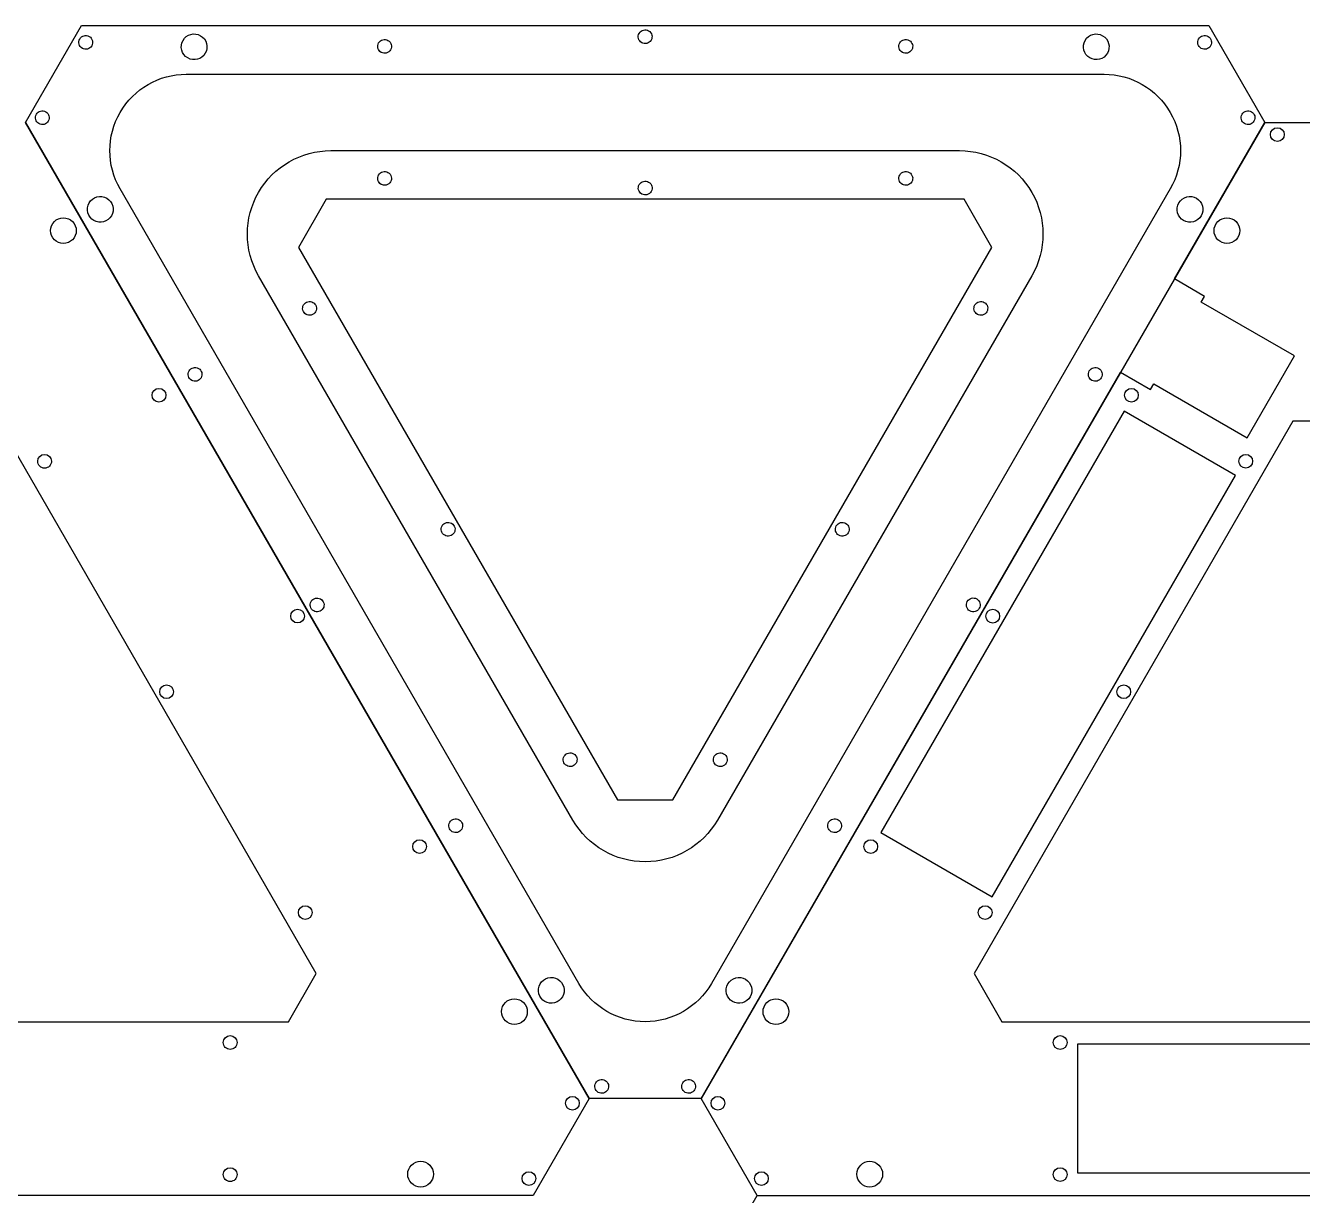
# Model space of a CAD drawing. Extents: x 6 to 573, y 6 to 342.
# Drawn here: x 199.9 to 383.6, y 173.8 to 342.1 of the extents above; entities that cross this region are included whole.
import ezdxf

# ---------------------------------------------------------------- set-up
doc = ezdxf.new("R2010")
doc.units = 0
doc.layers.get('0').update_dxf_attribs({"linetype": 'CONTINUOUS'})

msp = doc.modelspace()

# ---------------------------------------------------------------- linework, layer by layer
at = {"color": 7}
for p, q in [((199.929895, 328.185474), (207.979895, 342.128483)), ((207.979895, 342.128483), (370.132436, 342.128483)), ((370.132436, 342.128483), (378.182435, 328.185474)), ((209.090437, 340.551993), (209.090437, 340.551993)), ((225.10808, 340.668823), (225.10808, 340.668823)), ((252.063695, 339.985844), (252.063695, 339.985844)), ((289.549094, 341.365839), (289.549094, 341.365839)), ((327.038627, 339.985837), (327.038627, 339.985837)), ((354.854251, 340.66884), (354.854251, 340.66884)), ((370.011897, 340.552016), (370.011897, 340.552016)), ((223.05681, 335.128484), (355.055523, 335.128487)), ((202.840437, 329.726675), (202.840437, 329.726675)), ((376.261896, 329.726699), (376.261896, 329.726699)), ((199.929892, 328.185471), (281.006162, 187.757251)), ((281.006166, 187.757255), (199.929895, 328.185474)), ((378.182435, 328.185474), (297.106165, 187.757255)), ((365.18243, 305.66881), (378.18243, 328.18547)), ((378.18243, 328.18547), (394.28243, 328.18547)), ((380.97244, 326.43547), (380.97244, 326.43547)), ((252.063706, 320.985864), (252.063706, 320.985864)), ((289.55324, 319.605862), (289.55324, 319.605862)), ((327.038633, 320.985848), (327.038633, 320.985848)), ((279.529888, 204.31425), (213.53053, 318.628483)), ((364.581803, 318.628487), (298.582448, 204.314251)), ((211.60808, 317.286137), (211.60808, 317.286137)), ((243.181165, 317.128483), (239.181165, 310.20028)), ((334.931165, 317.128483), (243.181165, 317.128483)), ((338.931165, 310.20028), (334.931165, 317.128483)), ((368.354248, 317.286156), (368.354248, 317.286156)), ((207.229882, 312.622198), (207.229882, 312.622198)), ((374.58244, 312.62219), (374.58244, 312.62219)), ((239.181165, 310.20028), (285.056165, 230.742449)), ((293.056165, 230.742449), (338.931165, 310.20028)), ((344.663218, 306.128487), (344.663218, 306.128487)), ((369.51256, 303.16881), (365.18243, 305.66881)), ((369.03756, 302.34608), (369.51256, 303.16881)), ((241.271851, 302.293823), (241.271851, 302.293823)), ((337.830474, 302.293833), (337.830474, 302.293833)), ((382.46095, 294.59608), (369.03756, 302.34608)), ((375.66095, 282.81814), (382.46095, 294.59608)), ((224.817375, 292.793833), (224.817375, 292.793833)), ((297.10616, 187.75725), (357.43243, 292.24541)), ((354.284957, 292.793833), (354.284957, 292.793833)), ((357.43243, 292.24541), (361.76256, 289.74541)), ((361.76256, 289.74541), (362.23756, 290.56814)), ((362.23756, 290.56814), (375.66095, 282.81814)), ((220.116222, 288.936461), (220.116222, 288.936461)), ((359.9761, 288.93646), (359.9761, 288.93646)), ((357.95888, 286.65725), (322.95888, 226.03547)), ((373.98035, 277.40725), (357.95888, 286.65725)), ((241.754892, 205.742446), (195.879892, 285.200277)), ((382.23243, 285.20027), (336.35743, 205.74244)), ((390.23243, 285.20027), (382.23243, 285.20027)), ((203.661742, 279.436461), (203.661742, 279.436461)), ((376.43057, 279.43646), (376.43057, 279.43646)), ((338.98035, 216.78547), (373.98035, 277.40725)), ((261.209669, 270.520518), (261.209669, 270.520518)), ((317.890596, 270.516946), (317.890596, 270.516946)), ((242.367029, 259.636946), (242.367029, 259.636946)), ((336.737371, 259.640513), (336.737371, 259.640513)), ((240.054032, 257.163151), (240.054032, 257.163151)), ((340.03622, 257.15956), (340.03622, 257.15956)), ((221.211392, 246.279572), (221.211392, 246.279572)), ((358.88302, 246.28314), (358.88302, 246.28314)), ((278.759323, 237.36363), (278.759323, 237.36363)), ((300.343004, 237.36363), (300.343004, 237.36363)), ((285.056165, 230.742449), (293.056165, 230.742449)), ((262.304847, 227.863641), (262.304847, 227.863641)), ((316.797487, 227.86363), (316.797487, 227.86363)), ((322.95888, 226.03547), (338.98035, 216.78547)), ((257.603682, 224.006262), (257.603682, 224.006262)), ((322.48864, 224.00626), (322.48864, 224.00626)), ((241.149202, 214.506262), (241.149202, 214.506262)), ((338.94311, 214.50626), (338.94311, 214.50626)), ((237.754892, 198.814243), (241.754892, 205.742446)), ((336.35743, 205.74244), (340.35743, 198.81424)), ((276.481161, 204.922666), (276.481161, 204.922666)), ((303.481158, 204.922668), (303.481158, 204.922668)), ((272.102962, 200.258726), (272.102962, 200.258726)), ((309.70936, 200.25873), (309.70936, 200.25873)), ((146.004892, 198.814243), (237.754892, 198.814243)), ((340.35743, 198.81424), (432.10743, 198.81424)), ((230.357362, 195.814246), (230.357362, 195.814246)), ((349.73495, 195.81424), (349.73495, 195.81424)), ((421.23243, 195.56424), (351.23243, 195.56424)), ((351.23243, 195.56424), (351.23243, 177.06424)), ((283.301157, 190.364609), (283.301157, 190.364609)), ((295.801156, 190.364609), (295.801156, 190.364609)), ((281.006162, 187.757251), (272.956162, 173.814243)), ((297.106165, 187.757255), (281.006166, 187.757255)), ((305.15616, 173.81424), (297.10616, 187.75725)), ((279.580612, 187.073408), (279.580612, 187.073408)), ((300.51172, 187.07341), (300.51172, 187.07341)), ((230.357362, 176.814246), (230.357362, 176.814246)), ((258.602982, 176.876044), (258.602982, 176.876044)), ((323.20936, 176.87604), (323.20936, 176.87604)), ((349.73495, 176.81424), (349.73495, 176.81424)), ((351.23243, 177.06424), (421.23243, 177.06424)), ((273.330612, 176.248091), (273.330612, 176.248091)), ((306.76172, 176.24809), (306.76172, 176.24809)), ((272.956162, 173.814243), (110.803622, 173.814243)), ((303.13116, 170.30684), (305.15616, 173.814243)), ((305.15616, 173.814243), (467.308701, 173.814242))]:
    msp.add_line(p, q, dxfattribs=at)
for points in [[(288.196729, 341.003474), (288.470109, 341.476984), (289.075584, 341.63922), (289.549094, 341.365839)], [(208.100437, 338.837263), (207.626927, 339.110644), (207.46469, 339.716118), (207.738071, 340.189628)], [(207.738071, 340.189628), (208.011452, 340.663137), (208.616927, 340.825374), (209.090437, 340.551993)], [(209.090437, 340.551993), (209.563946, 340.278612), (209.726183, 339.673137), (209.452802, 339.199628)], [(222.396117, 338.587861), (222.269128, 339.061793), (222.335608, 339.566761), (222.580933, 339.991676)], [(222.580933, 339.991676), (222.826258, 340.416592), (223.230333, 340.726649), (223.704265, 340.853639)], [(223.704265, 340.853639), (224.178197, 340.980629), (224.683164, 340.914149), (225.10808, 340.668823)], [(225.10808, 340.668823), (225.532996, 340.423498), (225.843053, 340.019424), (225.970043, 339.545492)], [(250.71133, 339.623479), (250.984711, 340.096989), (251.590185, 340.259225), (252.063695, 339.985844)], [(252.063695, 339.985844), (252.537205, 339.712463), (252.699441, 339.106989), (252.42606, 338.633479)], [(288.559094, 339.651109), (288.085584, 339.92449), (287.923348, 340.529964), (288.196729, 341.003474)], [(289.911459, 340.013474), (289.638078, 339.539964), (289.032603, 339.377728), (288.559094, 339.651109)], [(289.549094, 341.365839), (290.022603, 341.092458), (290.18484, 340.486984), (289.911459, 340.013474)], [(325.686262, 339.623472), (325.959643, 340.096982), (326.565117, 340.259218), (327.038627, 339.985837)], [(327.038627, 339.985837), (327.512137, 339.712456), (327.674373, 339.106982), (327.400992, 338.633472)], [(352.142289, 338.587878), (352.015299, 339.06181), (352.081779, 339.566777), (352.327104, 339.991693)], [(352.327104, 339.991693), (352.57243, 340.416609), (352.976504, 340.726666), (353.450436, 340.853656)], [(353.450436, 340.853656), (353.924368, 340.980645), (354.429336, 340.914165), (354.854251, 340.66884)], [(354.854251, 340.66884), (355.279167, 340.423515), (355.589224, 340.01944), (355.716214, 339.545508)], [(369.021897, 338.837286), (368.548387, 339.110667), (368.386151, 339.716141), (368.659532, 340.189651)], [(368.659532, 340.189651), (368.932912, 340.66316), (369.538387, 340.825397), (370.011897, 340.552016)], [(370.011897, 340.552016), (370.485406, 340.278635), (370.647643, 339.67316), (370.374262, 339.199651)], [(209.452802, 339.199628), (209.179421, 338.726118), (208.573946, 338.563882), (208.100437, 338.837263)], [(223.25808, 337.464529), (222.833164, 337.709855), (222.523107, 338.113929), (222.396117, 338.587861)], [(225.785227, 338.141676), (225.274364, 337.256835), (224.142921, 336.953666), (223.25808, 337.464529)], [(225.970043, 339.545492), (226.097033, 339.07156), (226.030552, 338.566592), (225.785227, 338.141676)], [(251.073695, 338.271114), (250.600185, 338.544495), (250.437949, 339.149969), (250.71133, 339.623479)], [(252.42606, 338.633479), (252.152679, 338.159969), (251.547205, 337.997733), (251.073695, 338.271114)], [(326.048627, 338.271107), (325.575117, 338.544488), (325.412881, 339.149962), (325.686262, 339.623472)], [(327.400992, 338.633472), (327.127611, 338.159962), (326.522137, 337.997726), (326.048627, 338.271107)], [(353.004251, 337.464546), (352.579336, 337.709871), (352.269278, 338.113946), (352.142289, 338.587878)], [(355.531398, 338.141693), (355.286073, 337.716777), (354.881999, 337.40672), (354.408067, 337.27973)], [(355.716214, 339.545508), (355.843204, 339.071576), (355.776724, 338.566609), (355.531398, 338.141693)], [(370.374262, 339.199651), (370.100881, 338.726141), (369.495406, 338.563905), (369.021897, 338.837286)], [(354.408067, 337.27973), (353.934135, 337.152741), (353.429167, 337.219221), (353.004251, 337.464546)], [(213.53053, 329.628484), (215.495491, 333.031896), (219.126888, 335.128484), (223.05681, 335.128484)], [(355.055523, 335.128487), (358.985445, 335.128487), (362.616842, 333.031899), (364.581803, 329.628487)], [(201.850437, 328.011945), (201.376927, 328.285326), (201.21469, 328.8908), (201.488071, 329.36431)], [(201.488071, 329.36431), (201.761452, 329.83782), (202.366927, 330.000056), (202.840437, 329.726675)], [(202.840437, 329.726675), (203.313946, 329.453294), (203.476183, 328.84782), (203.202802, 328.37431)], [(213.53053, 318.628483), (211.565569, 322.031895), (211.565569, 326.225071), (213.53053, 329.628484)], [(364.581803, 329.628487), (366.546764, 326.225075), (366.546764, 322.031899), (364.581803, 318.628487)], [(375.271896, 328.011968), (374.798386, 328.285349), (374.63615, 328.890824), (374.909531, 329.364333)], [(374.909531, 329.364333), (375.182912, 329.837843), (375.788387, 330.00008), (376.261896, 329.726699)], [(376.261896, 329.726699), (376.735406, 329.453318), (376.897642, 328.847843), (376.624261, 328.374333)], [(203.202802, 328.37431), (202.929421, 327.9008), (202.323946, 327.738564), (201.850437, 328.011945)], [(376.624261, 328.374333), (376.35088, 327.900824), (375.745406, 327.738587), (375.271896, 328.011968)], [(378.99244, 326.43547), (378.99244, 326.982232), (379.435678, 327.42547), (379.98244, 327.42547)], [(379.98244, 327.42547), (380.529202, 327.42547), (380.97244, 326.982232), (380.97244, 326.43547)], [(379.98244, 325.44547), (379.435678, 325.44547), (378.99244, 325.888708), (378.99244, 326.43547)], [(380.97244, 326.43547), (380.97244, 325.888708), (380.529202, 325.44547), (379.98244, 325.44547)], [(233.449117, 318.128488), (235.592711, 321.841301), (239.554235, 324.128488), (243.841422, 324.128488)], [(243.841422, 324.128488), (243.841422, 324.128488), (334.270912, 324.128482), (334.270912, 324.128482)], [(334.270912, 324.128482), (338.558098, 324.128482), (342.519621, 321.841295), (344.663214, 318.128484)], [(251.073706, 319.271134), (250.600196, 319.544514), (250.43796, 320.149989), (250.711341, 320.623499)], [(250.711341, 320.623499), (250.984722, 321.097008), (251.590196, 321.259245), (252.063706, 320.985864)], [(252.426071, 319.633499), (252.294789, 319.406111), (252.078555, 319.240189), (251.824937, 319.172232)], [(252.063706, 320.985864), (252.291094, 320.854582), (252.457016, 320.638347), (252.524973, 320.38473)], [(252.524973, 320.38473), (252.592929, 320.131112), (252.557354, 319.860886), (252.426071, 319.633499)], [(288.200874, 319.243497), (288.474255, 319.717006), (289.07973, 319.879243), (289.55324, 319.605862)], [(289.55324, 319.605862), (290.026749, 319.332481), (290.188986, 318.727006), (289.915605, 318.253497)], [(326.048633, 319.271118), (325.575124, 319.544499), (325.412887, 320.149973), (325.686268, 320.623483)], [(325.686268, 320.623483), (325.959649, 321.096993), (326.565124, 321.259229), (327.038633, 320.985848)], [(327.400998, 319.633483), (327.127617, 319.159973), (326.522143, 318.997737), (326.048633, 319.271118)], [(327.038633, 320.985848), (327.512143, 320.712467), (327.674379, 320.106993), (327.400998, 319.633483)], [(233.449117, 306.128487), (231.305523, 309.8413), (231.305523, 314.415675), (233.449117, 318.128488)], [(251.824937, 319.172232), (251.571319, 319.104275), (251.301094, 319.139851), (251.073706, 319.271134)], [(288.56324, 317.891132), (288.08973, 318.164513), (287.927493, 318.769987), (288.200874, 319.243497)], [(289.915605, 318.253497), (289.642224, 317.779987), (289.036749, 317.617751), (288.56324, 317.891132)], [(344.663214, 318.128484), (346.806808, 314.415672), (346.806809, 309.8413), (344.663218, 306.128487)], [(208.896117, 315.205175), (208.769128, 315.679107), (208.835608, 316.184075), (209.080933, 316.608991)], [(209.080933, 316.608991), (209.326258, 317.033906), (209.730333, 317.343964), (210.204265, 317.470953)], [(210.204265, 317.470953), (210.678197, 317.597943), (211.183164, 317.531463), (211.60808, 317.286137)], [(211.60808, 317.286137), (212.032996, 317.040812), (212.343053, 316.636738), (212.470043, 316.162806)], [(212.470043, 316.162806), (212.597033, 315.688874), (212.530552, 315.183906), (212.285227, 314.758991)], [(365.642285, 315.205194), (365.515295, 315.679126), (365.581776, 316.184093), (365.827101, 316.609009)], [(365.827101, 316.609009), (366.072426, 317.033925), (366.476501, 317.343982), (366.950433, 317.470972)], [(366.950433, 317.470972), (367.424365, 317.597962), (367.929332, 317.531481), (368.354248, 317.286156)], [(368.354248, 317.286156), (368.779164, 317.040831), (369.089221, 316.636756), (369.216211, 316.162824)], [(369.216211, 316.162824), (369.3432, 315.688892), (369.27672, 315.183925), (369.031395, 314.759009)], [(204.071734, 313.930346), (204.418677, 314.277288), (204.889231, 314.472198), (205.379882, 314.472198)], [(205.379882, 314.472198), (205.870533, 314.472198), (206.341087, 314.277288), (206.68803, 313.930346)], [(209.75808, 314.081844), (209.333164, 314.327169), (209.023107, 314.731243), (208.896117, 315.205175)], [(212.285227, 314.758991), (211.774364, 313.874149), (210.642921, 313.57098), (209.75808, 314.081844)], [(366.504248, 314.081862), (366.079332, 314.327187), (365.769275, 314.731262), (365.642285, 315.205194)], [(367.908063, 313.897046), (367.434131, 313.770057), (366.929164, 313.836537), (366.504248, 314.081862)], [(369.031395, 314.759009), (368.78607, 314.334093), (368.381995, 314.024036), (367.908063, 313.897046)], [(371.424292, 313.930338), (371.771235, 314.27728), (372.24179, 314.47219), (372.73244, 314.47219)], [(372.73244, 314.47219), (373.223091, 314.47219), (373.693645, 314.27728), (374.040588, 313.930338)], [(203.529882, 312.622198), (203.529882, 313.112849), (203.724792, 313.583403), (204.071734, 313.930346)], [(204.071734, 311.31405), (203.724792, 311.660993), (203.529882, 312.131547), (203.529882, 312.622198)], [(206.68803, 313.930346), (207.034972, 313.583403), (207.229882, 313.112849), (207.229882, 312.622198)], [(207.229882, 312.622198), (207.229882, 312.131547), (207.034972, 311.660993), (206.68803, 311.31405)], [(370.88244, 312.62219), (370.88244, 313.112841), (371.07735, 313.583395), (371.424292, 313.930338)], [(371.424292, 311.314042), (371.07735, 311.660985), (370.88244, 312.131539), (370.88244, 312.62219)], [(374.040588, 313.930338), (374.38753, 313.583395), (374.58244, 313.112841), (374.58244, 312.62219)], [(374.58244, 312.62219), (374.58244, 312.131539), (374.38753, 311.660985), (374.040588, 311.314042)], [(205.379882, 310.772198), (204.889231, 310.772198), (204.418677, 310.967108), (204.071734, 311.31405)], [(206.68803, 311.31405), (206.341087, 310.967108), (205.870533, 310.772198), (205.379882, 310.772198)], [(372.73244, 310.77219), (372.24179, 310.77219), (371.771235, 310.9671), (371.424292, 311.314042)], [(374.040588, 311.314042), (373.693645, 310.9671), (373.223091, 310.77219), (372.73244, 310.77219)], [(278.663862, 227.814246), (278.663862, 227.814246), (233.449117, 306.128487), (233.449117, 306.128487)], [(344.663218, 306.128487), (344.663218, 306.128487), (299.448468, 227.814242), (299.448468, 227.814242)], [(240.281851, 300.579092), (239.808341, 300.852473), (239.646105, 301.457948), (239.919486, 301.931458)], [(239.919486, 301.931458), (240.192867, 302.404967), (240.798341, 302.567204), (241.271851, 302.293823)], [(241.271851, 302.293823), (241.499239, 302.162541), (241.665161, 301.946306), (241.733118, 301.692688)], [(241.733118, 301.692688), (241.801074, 301.439071), (241.765499, 301.168845), (241.634216, 300.941457)], [(336.840474, 300.579102), (336.366964, 300.852483), (336.204728, 301.457958), (336.478109, 301.931467)], [(336.478109, 301.931467), (336.75149, 302.404977), (337.356964, 302.567214), (337.830474, 302.293833)], [(337.830474, 302.293833), (338.057862, 302.162551), (338.223784, 301.946316), (338.291741, 301.692698)], [(338.291741, 301.692698), (338.359698, 301.43908), (338.324122, 301.168854), (338.19284, 300.941467)], [(241.033082, 300.480191), (240.779464, 300.412234), (240.509239, 300.44781), (240.281851, 300.579092)], [(241.634216, 300.941457), (241.502934, 300.71407), (241.2867, 300.548148), (241.033082, 300.480191)], [(337.591705, 300.4802), (337.338087, 300.412244), (337.067861, 300.44782), (336.840474, 300.579102)], [(338.19284, 300.941467), (338.061558, 300.714079), (337.845323, 300.548157), (337.591705, 300.4802)], [(223.827375, 291.079103), (223.353865, 291.352484), (223.191629, 291.957959), (223.46501, 292.431468)], [(223.46501, 292.431468), (223.738391, 292.904978), (224.343865, 293.067214), (224.817375, 292.793833)], [(224.817375, 292.793833), (225.290885, 292.520453), (225.453121, 291.914978), (225.17974, 291.441468)], [(353.294957, 291.079102), (352.821447, 291.352483), (352.65921, 291.957958), (352.932591, 292.431467)], [(352.932591, 292.431467), (353.205972, 292.904977), (353.811447, 293.067214), (354.284957, 292.793833)], [(354.284957, 292.793833), (354.512344, 292.662551), (354.678267, 292.446316), (354.746224, 292.192698)], [(354.746224, 292.192698), (354.814181, 291.93908), (354.778605, 291.668854), (354.647323, 291.441467)], [(225.17974, 291.441468), (224.906359, 290.967959), (224.300885, 290.805722), (223.827375, 291.079103)], [(354.046188, 290.9802), (353.79257, 290.912244), (353.522344, 290.94782), (353.294957, 291.079102)], [(354.647323, 291.441467), (354.51604, 291.214079), (354.299806, 291.048157), (354.046188, 290.9802)], [(218.136222, 288.936461), (218.136222, 289.483223), (218.57946, 289.926461), (219.126222, 289.926461)], [(219.126222, 287.946461), (218.57946, 287.946461), (218.136222, 288.389699), (218.136222, 288.936461)], [(219.126222, 289.926461), (219.672984, 289.926461), (220.116222, 289.483223), (220.116222, 288.936461)], [(220.116222, 288.936461), (220.116222, 288.389699), (219.672984, 287.946461), (219.126222, 287.946461)], [(357.9961, 288.93646), (357.9961, 289.483222), (358.439338, 289.92646), (358.9861, 289.92646)], [(358.9861, 287.94646), (358.439338, 287.94646), (357.9961, 288.389698), (357.9961, 288.93646)], [(358.9861, 289.92646), (359.532862, 289.92646), (359.9761, 289.483222), (359.9761, 288.93646)], [(359.9761, 288.93646), (359.9761, 288.389698), (359.532862, 287.94646), (358.9861, 287.94646)], [(201.681742, 279.436461), (201.681742, 279.983223), (202.12498, 280.426461), (202.671742, 280.426461)], [(201.971706, 278.736426), (201.786045, 278.922087), (201.681742, 279.173897), (201.681742, 279.436461)], [(202.671742, 280.426461), (203.218504, 280.426461), (203.661742, 279.983223), (203.661742, 279.436461)], [(203.661742, 279.436461), (203.661742, 279.173897), (203.557439, 278.922087), (203.371778, 278.736426)], [(374.45057, 279.43646), (374.45057, 279.983222), (374.893808, 280.42646), (375.44057, 280.42646)], [(375.44057, 278.44646), (374.893808, 278.44646), (374.45057, 278.889698), (374.45057, 279.43646)], [(375.44057, 280.42646), (375.987332, 280.42646), (376.43057, 279.983222), (376.43057, 279.43646)], [(376.43057, 279.43646), (376.43057, 278.889698), (375.987332, 278.44646), (375.44057, 278.44646)], [(202.671742, 278.446461), (202.409178, 278.446461), (202.157367, 278.550764), (201.971706, 278.736426)], [(203.371778, 278.736426), (203.186117, 278.550764), (202.934306, 278.446461), (202.671742, 278.446461)], [(260.219669, 268.805788), (259.74616, 269.079169), (259.583923, 269.684643), (259.857304, 270.158153)], [(259.857304, 270.158153), (260.130685, 270.631662), (260.73616, 270.793899), (261.209669, 270.520518)], [(261.209669, 270.520518), (261.683179, 270.247137), (261.845415, 269.641663), (261.572034, 269.168153)], [(316.900596, 268.802215), (316.427087, 269.075596), (316.26485, 269.681071), (316.538231, 270.154581)], [(316.538231, 270.154581), (316.811612, 270.62809), (317.417087, 270.790327), (317.890596, 270.516946)], [(317.890596, 270.516946), (318.364106, 270.243565), (318.526343, 269.63809), (318.252962, 269.164581)], [(261.572034, 269.168153), (261.298653, 268.694643), (260.693179, 268.532407), (260.219669, 268.805788)], [(318.252962, 269.164581), (317.979581, 268.691071), (317.374106, 268.528835), (316.900596, 268.802215)], [(241.377029, 257.922216), (240.903519, 258.195597), (240.741283, 258.801071), (241.014664, 259.274581)], [(241.014664, 259.274581), (241.288045, 259.74809), (241.893519, 259.910327), (242.367029, 259.636946)], [(242.367029, 259.636946), (242.840539, 259.363565), (243.002775, 258.75809), (242.729394, 258.284581)], [(335.747371, 257.925782), (335.273861, 258.199163), (335.111625, 258.804638), (335.385006, 259.278148)], [(335.385006, 259.278148), (335.658387, 259.751657), (336.263861, 259.913894), (336.737371, 259.640513)], [(336.737371, 259.640513), (337.210881, 259.367132), (337.373117, 258.761657), (337.099736, 258.288148)], [(238.074032, 257.163151), (238.074032, 257.709913), (238.51727, 258.153151), (239.064032, 258.153151)], [(239.064032, 256.173151), (238.51727, 256.173151), (238.074032, 256.616389), (238.074032, 257.163151)], [(239.064032, 258.153151), (239.610794, 258.153151), (240.054032, 257.709913), (240.054032, 257.163151)], [(240.054032, 257.163151), (240.054032, 256.616389), (239.610794, 256.173151), (239.064032, 256.173151)], [(242.729394, 258.284581), (242.456013, 257.811071), (241.850539, 257.648835), (241.377029, 257.922216)], [(337.099736, 258.288148), (336.826355, 257.814638), (336.220881, 257.652402), (335.747371, 257.925782)], [(338.05622, 257.15956), (338.05622, 257.706322), (338.499458, 258.14956), (339.04622, 258.14956)], [(339.04622, 256.16956), (338.499458, 256.16956), (338.05622, 256.612798), (338.05622, 257.15956)], [(339.04622, 258.14956), (339.592982, 258.14956), (340.03622, 257.706322), (340.03622, 257.15956)], [(340.03622, 257.15956), (340.03622, 256.612798), (339.592982, 256.16956), (339.04622, 256.16956)], [(219.231392, 246.279572), (219.231392, 246.826334), (219.67463, 247.269572), (220.221392, 247.269572)], [(220.221392, 245.289572), (219.67463, 245.289572), (219.231392, 245.73281), (219.231392, 246.279572)], [(220.221392, 247.269572), (220.768154, 247.269572), (221.211392, 246.826334), (221.211392, 246.279572)], [(221.211392, 246.279572), (221.211392, 245.73281), (220.768154, 245.289572), (220.221392, 245.289572)], [(356.90302, 246.28314), (356.90302, 246.829902), (357.346258, 247.27314), (357.89302, 247.27314)], [(357.89302, 245.29314), (357.346258, 245.29314), (356.90302, 245.736378), (356.90302, 246.28314)], [(357.89302, 247.27314), (358.439782, 247.27314), (358.88302, 246.829902), (358.88302, 246.28314)], [(358.88302, 246.28314), (358.88302, 245.736378), (358.439782, 245.29314), (357.89302, 245.29314)], [(277.769323, 235.6489), (277.295814, 235.922281), (277.133577, 236.527755), (277.406958, 237.001265)], [(277.406958, 237.001265), (277.680339, 237.474775), (278.285814, 237.637011), (278.759323, 237.36363)], [(278.759323, 237.36363), (279.232833, 237.090249), (279.395069, 236.484775), (279.121688, 236.011265)], [(299.353004, 235.6489), (298.879494, 235.922281), (298.717258, 236.527755), (298.990639, 237.001265)], [(298.990639, 237.001265), (299.26402, 237.474774), (299.869494, 237.637011), (300.343004, 237.36363)], [(300.343004, 237.36363), (300.570392, 237.232348), (300.736314, 237.016113), (300.804271, 236.762496)], [(279.121688, 236.011265), (278.848307, 235.537755), (278.242833, 235.375519), (277.769323, 235.6489)], [(300.104235, 235.549998), (299.850617, 235.482041), (299.580391, 235.517617), (299.353004, 235.6489)], [(300.70537, 236.011264), (300.574088, 235.783877), (300.357853, 235.617954), (300.104235, 235.549998)], [(300.804271, 236.762496), (300.872228, 236.508878), (300.836652, 236.238652), (300.70537, 236.011264)], [(260.952482, 227.501276), (261.225863, 227.974786), (261.831337, 228.137022), (262.304847, 227.863641)], [(262.304847, 227.863641), (262.778357, 227.59026), (262.940593, 226.984786), (262.667212, 226.511276)], [(289.056164, 221.814247), (284.768978, 221.814248), (280.807455, 224.101434), (278.663862, 227.814246)], [(299.448468, 227.814242), (297.304873, 224.101432), (293.34335, 221.814246), (289.056164, 221.814247)], [(315.445121, 227.501265), (315.718502, 227.974774), (316.323977, 228.137011), (316.797487, 227.86363)], [(316.797487, 227.86363), (317.024874, 227.732348), (317.190797, 227.516113), (317.258754, 227.262496)], [(261.314847, 226.148911), (260.841337, 226.422292), (260.679101, 227.027766), (260.952482, 227.501276)], [(262.667212, 226.511276), (262.393831, 226.037766), (261.788357, 225.87553), (261.314847, 226.148911)], [(315.807487, 226.1489), (315.333977, 226.422281), (315.17174, 227.027755), (315.445121, 227.501265)], [(316.558718, 226.049998), (316.3051, 225.982041), (316.034874, 226.017617), (315.807487, 226.1489)], [(317.159853, 226.511264), (317.02857, 226.283877), (316.812336, 226.117954), (316.558718, 226.049998)], [(317.258754, 227.262496), (317.326711, 227.008878), (317.291135, 226.738652), (317.159853, 226.511264)], [(255.623682, 224.006262), (255.623682, 224.553024), (256.06692, 224.996262), (256.613682, 224.996262)], [(256.613682, 224.996262), (257.160444, 224.996262), (257.603682, 224.553024), (257.603682, 224.006262)], [(320.50864, 224.00626), (320.50864, 224.553022), (320.951878, 224.99626), (321.49864, 224.99626)], [(321.49864, 224.99626), (322.045402, 224.99626), (322.48864, 224.553022), (322.48864, 224.00626)], [(256.613682, 223.016262), (256.06692, 223.016262), (255.623682, 223.4595), (255.623682, 224.006262)], [(257.603682, 224.006262), (257.603682, 223.4595), (257.160444, 223.016262), (256.613682, 223.016262)], [(321.49864, 223.01626), (320.951878, 223.01626), (320.50864, 223.459498), (320.50864, 224.00626)], [(322.48864, 224.00626), (322.48864, 223.459498), (322.045402, 223.01626), (321.49864, 223.01626)], [(239.169202, 214.506262), (239.169202, 215.053024), (239.61244, 215.496262), (240.159202, 215.496262)], [(240.159202, 215.496262), (240.705964, 215.496262), (241.149202, 215.053024), (241.149202, 214.506262)], [(336.96311, 214.50626), (336.96311, 215.053022), (337.406348, 215.49626), (337.95311, 215.49626)], [(337.95311, 215.49626), (338.499872, 215.49626), (338.94311, 215.053022), (338.94311, 214.50626)], [(240.159202, 213.516262), (239.61244, 213.516262), (239.169202, 213.9595), (239.169202, 214.506262)], [(241.149202, 214.506262), (241.149202, 213.9595), (240.705964, 213.516262), (240.159202, 213.516262)], [(337.95311, 213.51626), (337.406348, 213.51626), (336.96311, 213.959498), (336.96311, 214.50626)], [(338.94311, 214.50626), (338.94311, 213.959498), (338.499872, 213.51626), (337.95311, 213.51626)], [(273.769199, 202.841704), (273.642209, 203.315636), (273.708689, 203.820603), (273.954014, 204.245519)], [(273.954014, 204.245519), (274.19934, 204.670435), (274.603414, 204.980492), (275.077346, 205.107482)], [(275.077346, 205.107482), (275.551278, 205.234472), (276.056246, 205.167991), (276.481161, 204.922666)], [(276.481161, 204.922666), (276.906077, 204.677341), (277.216134, 204.273266), (277.343124, 203.799334)], [(289.056168, 198.81425), (285.126247, 198.81425), (281.494849, 200.910838), (279.529888, 204.31425)], [(298.582448, 204.314251), (296.617487, 200.910839), (292.98609, 198.81425), (289.056168, 198.81425)], [(300.769195, 202.841706), (300.642205, 203.315638), (300.708686, 203.820605), (300.954011, 204.245521)], [(300.954011, 204.245521), (301.199336, 204.670437), (301.603411, 204.980494), (302.077343, 205.107484)], [(302.077343, 205.107484), (302.551275, 205.234474), (303.056242, 205.167993), (303.481158, 204.922668)], [(303.481158, 204.922668), (303.906074, 204.677343), (304.216131, 204.273268), (304.343121, 203.799336)], [(268.402962, 200.258726), (268.402962, 201.280453), (269.231235, 202.108726), (270.252962, 202.108726)], [(270.252962, 202.108726), (270.743613, 202.108726), (271.214167, 201.913816), (271.56111, 201.566874)], [(274.631161, 201.718372), (274.206246, 201.963697), (273.896188, 202.367772), (273.769199, 202.841704)], [(277.158308, 202.395519), (276.912983, 201.970603), (276.508909, 201.660546), (276.034977, 201.533556)], [(277.343124, 203.799334), (277.470114, 203.325402), (277.403634, 202.820435), (277.158308, 202.395519)], [(301.631158, 201.718374), (301.206242, 201.963699), (300.896185, 202.367774), (300.769195, 202.841706)], [(304.158305, 202.395521), (303.91298, 201.970605), (303.508905, 201.660548), (303.034973, 201.533558)], [(304.343121, 203.799336), (304.47011, 203.325404), (304.40363, 202.820437), (304.158305, 202.395521)], [(306.551212, 201.566878), (306.898155, 201.91382), (307.368709, 202.10873), (307.85936, 202.10873)], [(307.85936, 202.10873), (308.350011, 202.10873), (308.820565, 201.91382), (309.167508, 201.566878)], [(270.252962, 198.408726), (269.231235, 198.408726), (268.402962, 199.236999), (268.402962, 200.258726)], [(271.56111, 201.566874), (271.908052, 201.219931), (272.102962, 200.749377), (272.102962, 200.258726)], [(272.102962, 200.258726), (272.102962, 199.768075), (271.908052, 199.297521), (271.56111, 198.950578)], [(276.034977, 201.533556), (275.561045, 201.406567), (275.056077, 201.473047), (274.631161, 201.718372)], [(303.034973, 201.533558), (302.561041, 201.406569), (302.056074, 201.473049), (301.631158, 201.718374)], [(306.00936, 200.25873), (306.00936, 200.749381), (306.20427, 201.219935), (306.551212, 201.566878)], [(306.551212, 198.950582), (306.20427, 199.297525), (306.00936, 199.768079), (306.00936, 200.25873)], [(309.167508, 201.566878), (309.51445, 201.219935), (309.70936, 200.749381), (309.70936, 200.25873)], [(309.70936, 200.25873), (309.70936, 199.768079), (309.51445, 199.297525), (309.167508, 198.950582)], [(271.56111, 198.950578), (271.214167, 198.603636), (270.743613, 198.408726), (270.252962, 198.408726)], [(307.85936, 198.40873), (307.368709, 198.40873), (306.898155, 198.60364), (306.551212, 198.950582)], [(309.167508, 198.950582), (308.820565, 198.60364), (308.350011, 198.40873), (307.85936, 198.40873)], [(228.377362, 195.814246), (228.377362, 196.361008), (228.8206, 196.804246), (229.367362, 196.804246)], [(229.367362, 196.804246), (229.914124, 196.804246), (230.357362, 196.361008), (230.357362, 195.814246)], [(347.75495, 195.81424), (347.75495, 196.361002), (348.198188, 196.80424), (348.74495, 196.80424)], [(348.74495, 196.80424), (349.291712, 196.80424), (349.73495, 196.361002), (349.73495, 195.81424)], [(228.667326, 195.11421), (228.481665, 195.299871), (228.377362, 195.551682), (228.377362, 195.814246)], [(229.367362, 194.824245), (229.104798, 194.824245), (228.852987, 194.928548), (228.667326, 195.11421)], [(230.067398, 195.11421), (229.881737, 194.928548), (229.629927, 194.824245), (229.367362, 194.824245)], [(230.357362, 195.814246), (230.357362, 195.551682), (230.253059, 195.299871), (230.067398, 195.11421)], [(348.74495, 194.82424), (348.198188, 194.82424), (347.75495, 195.267478), (347.75495, 195.81424)], [(349.73495, 195.81424), (349.73495, 195.267478), (349.291712, 194.82424), (348.74495, 194.82424)], [(282.311157, 188.649878), (281.837647, 188.923259), (281.675411, 189.528734), (281.948792, 190.002243)], [(281.948792, 190.002243), (282.222172, 190.475753), (282.827647, 190.63799), (283.301157, 190.364609)], [(283.301157, 190.364609), (283.774666, 190.091228), (283.936903, 189.485753), (283.663522, 189.012243)], [(294.811156, 188.649879), (294.337646, 188.92326), (294.17541, 189.528734), (294.448791, 190.002244)], [(294.448791, 190.002244), (294.722172, 190.475753), (295.327647, 190.63799), (295.801156, 190.364609)], [(295.801156, 190.364609), (296.274666, 190.091228), (296.436902, 189.485753), (296.163521, 189.012244)], [(277.600612, 187.073408), (277.600612, 187.62017), (278.04385, 188.063408), (278.590612, 188.063408)], [(278.590612, 188.063408), (279.137374, 188.063408), (279.580612, 187.62017), (279.580612, 187.073408)], [(283.663522, 189.012243), (283.390141, 188.538734), (282.784666, 188.376497), (282.311157, 188.649878)], [(296.163521, 189.012244), (295.89014, 188.538734), (295.284666, 188.376498), (294.811156, 188.649879)], [(298.53172, 187.07341), (298.53172, 187.620172), (298.974958, 188.06341), (299.52172, 188.06341)], [(299.52172, 188.06341), (300.068482, 188.06341), (300.51172, 187.620172), (300.51172, 187.07341)], [(278.590612, 186.083408), (278.04385, 186.083408), (277.600612, 186.526646), (277.600612, 187.073408)], [(279.580612, 187.073408), (279.580612, 186.526646), (279.137374, 186.083408), (278.590612, 186.083408)], [(299.52172, 186.08341), (298.974958, 186.08341), (298.53172, 186.526648), (298.53172, 187.07341)], [(300.51172, 187.07341), (300.51172, 186.526648), (300.068482, 186.08341), (299.52172, 186.08341)], [(254.902982, 176.876044), (254.902982, 177.366695), (255.097892, 177.837249), (255.444834, 178.184192)], [(255.444834, 178.184192), (255.791777, 178.531134), (256.262331, 178.726044), (256.752982, 178.726044)], [(256.752982, 178.726044), (257.243633, 178.726044), (257.714187, 178.531134), (258.06113, 178.184192)], [(258.06113, 178.184192), (258.408072, 177.837249), (258.602982, 177.366695), (258.602982, 176.876044)], [(319.50936, 176.87604), (319.50936, 177.366691), (319.70427, 177.837245), (320.051212, 178.184188)], [(320.051212, 178.184188), (320.398155, 178.53113), (320.86871, 178.72604), (321.35936, 178.72604)], [(321.35936, 178.72604), (321.850011, 178.72604), (322.320565, 178.53113), (322.667508, 178.184188)], [(322.667508, 178.184188), (323.01445, 177.837245), (323.20936, 177.366691), (323.20936, 176.87604)], [(228.377362, 176.814246), (228.377362, 177.361008), (228.8206, 177.804246), (229.367362, 177.804246)], [(228.667326, 176.11421), (228.481665, 176.299871), (228.377362, 176.551682), (228.377362, 176.814246)], [(229.367362, 177.804246), (229.914124, 177.804246), (230.357362, 177.361008), (230.357362, 176.814246)], [(230.357362, 176.814246), (230.357362, 176.551682), (230.253059, 176.299871), (230.067398, 176.11421)], [(255.444834, 175.567896), (255.097892, 175.914839), (254.902982, 176.385393), (254.902982, 176.876044)], [(258.602982, 176.876044), (258.602982, 176.385393), (258.408072, 175.914839), (258.06113, 175.567896)], [(271.350612, 176.248091), (271.350612, 176.794853), (271.79385, 177.238091), (272.340612, 177.238091)], [(272.340612, 177.238091), (272.887374, 177.238091), (273.330612, 176.794853), (273.330612, 176.248091)], [(304.78172, 176.24809), (304.78172, 176.794852), (305.224958, 177.23809), (305.77172, 177.23809)], [(305.77172, 177.23809), (306.318482, 177.23809), (306.76172, 176.794852), (306.76172, 176.24809)], [(320.051212, 175.567892), (319.70427, 175.914835), (319.50936, 176.385389), (319.50936, 176.87604)], [(323.20936, 176.87604), (323.20936, 176.385389), (323.01445, 175.914835), (322.667508, 175.567892)], [(347.75495, 176.81424), (347.75495, 177.361002), (348.198188, 177.80424), (348.74495, 177.80424)], [(348.74495, 175.82424), (348.198188, 175.82424), (347.75495, 176.267478), (347.75495, 176.81424)], [(348.74495, 177.80424), (349.291712, 177.80424), (349.73495, 177.361002), (349.73495, 176.81424)], [(349.73495, 176.81424), (349.73495, 176.267478), (349.291712, 175.82424), (348.74495, 175.82424)], [(229.367362, 175.824245), (229.104798, 175.824245), (228.852987, 175.928548), (228.667326, 176.11421)], [(230.067398, 176.11421), (229.881737, 175.928548), (229.629927, 175.824245), (229.367362, 175.824245)], [(256.752982, 175.026044), (256.262331, 175.026044), (255.791777, 175.220954), (255.444834, 175.567896)], [(258.06113, 175.567896), (257.714187, 175.220954), (257.243633, 175.026044), (256.752982, 175.026044)], [(272.340612, 175.258091), (271.79385, 175.258091), (271.350612, 175.701329), (271.350612, 176.248091)], [(273.330612, 176.248091), (273.330612, 175.701329), (272.887374, 175.258091), (272.340612, 175.258091)], [(305.77172, 175.25809), (305.224958, 175.25809), (304.78172, 175.701328), (304.78172, 176.24809)], [(306.76172, 176.24809), (306.76172, 175.701328), (306.318482, 175.25809), (305.77172, 175.25809)], [(321.35936, 175.02604), (320.86871, 175.02604), (320.398155, 175.22095), (320.051212, 175.567892)], [(322.667508, 175.567892), (322.320565, 175.22095), (321.850011, 175.02604), (321.35936, 175.02604)]]:
    msp.add_open_spline(points, degree=3, dxfattribs=at)

doc.saveas('drawing.dxf')
